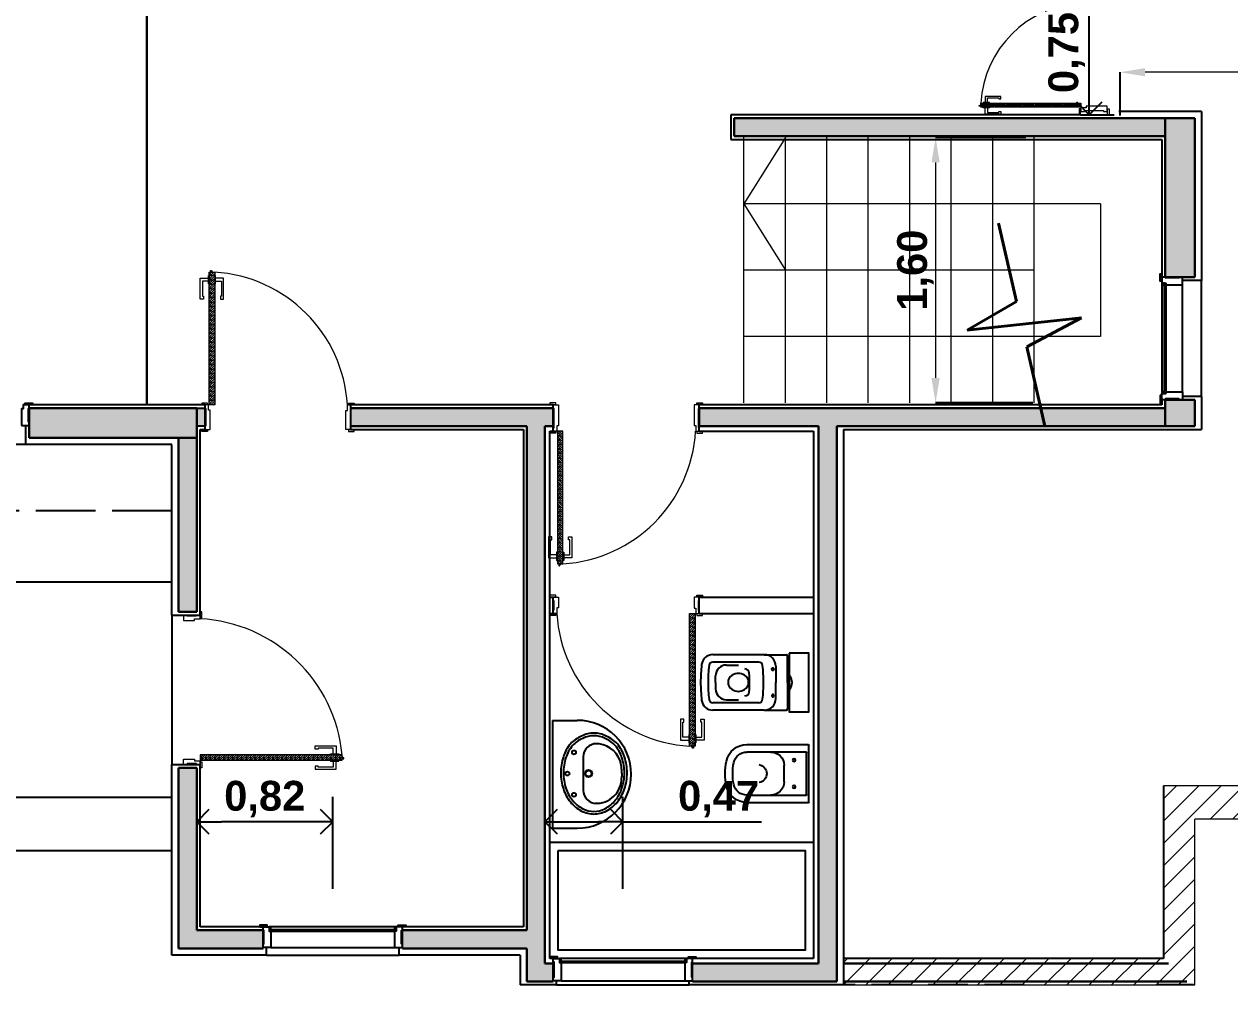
# Model space of a CAD drawing. Header units: millimetres. Extents: x 1601 to 3571, y 1479 to 1743.
# Drawn here: x 1611.87 to 1619.14, y 1487.09 to 1492.88 of the extents above; entities that cross this region are included whole.
import ezdxf

# ---------------------------------------------------------------- set-up
doc = ezdxf.new("R2010")
doc.units = ezdxf.units.MM
doc.header["$PDMODE"] = 3
doc.linetypes.add('ACAD_ISO02W100', pattern=[15, 12, -3])
for name, color, linetype, lineweight in [('0.3', 30, 'Continuous', 30), ('0.5', 10, 'Continuous', 40), ('01', 50, 'Continuous', 30), ('2-Muro 20', 10, 'Continuous', 30), ('3-Puertas', 7, 'Continuous', 0), ('cotas', 104, 'Continuous', 18)]:
    doc.layers.add(name, color=color, linetype=linetype, lineweight=lineweight)
for name, color, linetype in [('2 - Pisos', 252, 'Continuous'), ('2-Muro 15', 160, 'Continuous'), ('2-Revoques', 7, 'Continuous'), ('2-Sanitarios', 86, 'Continuous'), ('3-Replanteo Carpinterías', 30, 'Continuous'), ('3-Ventanas', 7, 'Continuous')]:
    doc.layers.add(name, color=color, linetype=linetype)
doc.layers.add('gris', color=252, linetype='Continuous', lineweight=18, true_color=0x696969)
doc.layers.add('rojo muros', color=7, linetype='Continuous', lineweight=18, true_color=0xe60a62)
doc.styles.add('SANSSERIFBOLD', font='sasb____.pfb')
doc.styles.get("Standard").update_dxf_attribs({"font": 'arial.ttf'})
doc.dimstyles.new('cota de flecha 1en100', dxfattribs={"dimtxt": 0.18, "dimasz": 0.15, "dimexe": 0.15, "dimexo": 0, "dimgap": 0.025, "dimtad": 1, "dimtxsty": 'SANSSERIFBOLD', "dimblk": 'OPEN90', "dimcen": 0.3, "dimadec": 0, "dimazin": 0, "dimtfac": 1, "dimtmove": 0, "dimatfit": 3, "dimldrblk": 'OPEN90', "dimfxl": 0, "dimarcsym": 0})
doc.dimstyles.new('ISO-25', dxfattribs={"dimtxt": 2.5, "dimasz": 2.5, "dimexe": 1.25, "dimexo": 0.625, "dimtad": 1, "dimtxsty": 'Standard', "dimcen": 2.5, "dimadec": 0, "dimazin": 0, "dimtfac": 1, "dimtmove": 0, "dimatfit": 3, "dimfxl": 0, "dimarcsym": 0})

# ---------------------------------------------------------------- blocks, each defined once
blk = doc.blocks.new('_Open90')
at = {"color": 0, "linetype": 'ByBlock', "lineweight": -2}
for p, q in [((-0.5, 0.5), (0, 0)), ((0, 0), (-1, 0)), ((0, 0), (-0.5, -0.5))]:
    blk.add_line(p, q, dxfattribs=at)
blk = doc.blocks.new('*D235')
at = {"layer": '3-Replanteo Carpinterías', "color": 0, "lineweight": -2}
for p, q in [((1612.9081, 1487.7929), (1612.9081, 1488.2201)), ((1613.7281, 1487.6662), (1613.7281, 1488.2201)), ((1613.5781, 1488.0701), (1613.0581, 1488.0701))]:
    blk.add_line(p, q, dxfattribs=at)
at = {"layer": 'Defpoints', "color": 0}
for p in [(1612.9081, 1488.0701), (1612.9081, 1487.7929), (1613.7281, 1487.6662)]:
    blk.add_point(p, dxfattribs=at)
at = {"layer": '3-Replanteo Carpinterías', "color": 0, "lineweight": -2, "xscale": 0.15, "yscale": 0.15, "zscale": 0.15, "rotation": 180}
blk.add_blockref('_Open90', (1612.9081, 1488.0701), dxfattribs=at)
at = {"layer": '3-Replanteo Carpinterías', "color": 0, "lineweight": -2, "xscale": 0.15, "yscale": 0.15, "zscale": 0.15}
blk.add_blockref('_Open90', (1613.7281, 1488.0701), dxfattribs=at)
at = {"layer": '3-Replanteo Carpinterías', "color": 0, "insert": (1613.3181, 1488.2067), "char_height": 0.18, "attachment_point": 5, "style": 'SANSSERIFBOLD'}
blk.add_mtext('0,82', dxfattribs=at)
blk = doc.blocks.new('*D236')
at = {"layer": '3-Replanteo Carpinterías', "color": 0, "lineweight": -2}
for p, q in [((1615.0081, 1487.7929), (1615.0081, 1488.2201)), ((1615.4781, 1487.6662), (1615.4781, 1488.2201)), ((1615.1581, 1488.0701), (1615.3281, 1488.0701)), ((1615.4781, 1488.0701), (1616.3136, 1488.0701))]:
    blk.add_line(p, q, dxfattribs=at)
at = {"layer": 'Defpoints', "color": 0}
for p in [(1615.0081, 1488.0701), (1615.0081, 1487.7929), (1615.4781, 1487.6662)]:
    blk.add_point(p, dxfattribs=at)
at = {"layer": '3-Replanteo Carpinterías', "color": 0, "lineweight": -2, "xscale": 0.15, "yscale": 0.15, "zscale": 0.15, "rotation": 180}
blk.add_blockref('_Open90', (1615.0081, 1488.0701), dxfattribs=at)
at = {"layer": '3-Replanteo Carpinterías', "color": 0, "lineweight": -2, "xscale": 0.15, "yscale": 0.15, "zscale": 0.15}
blk.add_blockref('_Open90', (1615.4781, 1488.0701), dxfattribs=at)
at = {"layer": '3-Replanteo Carpinterías', "color": 0, "insert": (1616.0555, 1488.2067), "char_height": 0.18, "attachment_point": 5, "style": 'SANSSERIFBOLD'}
blk.add_mtext('0,47', dxfattribs=at)
blk = doc.blocks.new('i')
for p, q in [((1235.1346, 1802.349), (1235.3245, 1802.349)), ((1235.3245, 1802.349), (1235.5065, 1802.349)), ((1235.5095, 1802.346), (1235.5095, 1802.002)), ((1235.1346, 1802.304), (1235.4925, 1802.304)), ((1235.4945, 1802.302), (1235.4945, 1802.046)), ((1235.3595, 1802.224), (1235.3595, 1802.124)), ((1235.4925, 1802.044), (1235.1346, 1802.044)), ((1235.1346, 1801.999), (1235.3245, 1801.999)), ((1235.3245, 1801.999), (1235.5065, 1801.999))]:
    blk.add_line(p, q)
for centre in [(1235.4195, 1802.254), (1235.4195, 1802.094)]:
    blk.add_circle(centre, 0.0085)
for centre, radius, start, end in [((1235.1346, 1802.224), 0.125, 90, 168.55585), ((1235.5065, 1802.346), 0.003, 0, 90), ((1235.3815, 1802.174), 0.377, 168.55585, 191.44415), ((1235.3815, 1802.174), 0.332, 168.55585, 191.44415), ((1235.1346, 1802.224), 0.08, 90, 168.55585), ((1235.2795, 1802.224), 0.08, 0, 90), ((1235.4925, 1802.302), 0.002, 0, 90), ((1235.1995, 1802.1536), 0.075, 82.39422, 82.744), ((1235.1978, 1802.1714), 0.0578, 2.61926, 78.39406), ((1235.1978, 1802.1767), 0.0578, 281.60594, 357.38074), ((1235.1346, 1802.124), 0.125, 191.44415, 270), ((1235.1346, 1802.124), 0.08, 191.44415, 270), ((1235.1995, 1802.1944), 0.075, 277.256, 277.60578), ((1235.2795, 1802.124), 0.08, 270, 0), ((1235.4925, 1802.046), 0.002, 270, 0), ((1235.5065, 1802.002), 0.003, 270, 0)]:
    blk.add_arc(centre, radius, start, end)
blk = doc.blocks.new('*D277')
at = {"layer": 'cotas', "color": 0, "linetype": 'Continuous', "lineweight": -2}
for p, q in [((1618.477, 1492.3305), (1618.477, 1492.5921)), ((1622.677, 1492.3359), (1622.677, 1492.5921))]:
    blk.add_line(p, q, dxfattribs=at)
at = {"layer": 'cotas', "color": 0, "linetype": 'Continuous', "lineweight": 9}
blk.add_line((1622.527, 1492.5921), (1618.627, 1492.5921), dxfattribs=at)
at = {"layer": 'cotas', "color": 0, "linetype": 'Continuous'}
for points in [[(1618.627, 1492.6171), (1618.627, 1492.5671), (1618.477, 1492.5921)], [(1622.527, 1492.6171), (1622.527, 1492.5671), (1622.677, 1492.5921)]]:
    blk.add_solid(points, dxfattribs=at)
at = {"layer": 'Defpoints', "color": 0, "linetype": 'Continuous'}
for p in [(1618.477, 1492.5921), (1618.477, 1492.3305), (1622.677, 1492.3359)]:
    blk.add_point(p, dxfattribs=at)
at = {"layer": 'cotas', "linetype": 'Continuous', "insert": (1621.4624, 1492.7137), "char_height": 0.18, "attachment_point": 5, "style": 'SANSSERIFBOLD'}
blk.add_mtext('4,20', dxfattribs=at)
blk = doc.blocks.new('*D279')
at = {"layer": '3-Replanteo Carpinterías', "color": 0, "lineweight": -2}
for p, q in [((1618.2586, 1493.0859), (1618.4408, 1493.0859)), ((1618.2908, 1492.486), (1618.2908, 1492.9359)), ((1618.2385, 1492.336), (1618.4408, 1492.336))]:
    blk.add_line(p, q, dxfattribs=at)
at = {"layer": 'Defpoints', "color": 0}
for p in [(1618.2586, 1493.0859), (1618.2908, 1493.0859), (1618.2385, 1492.336)]:
    blk.add_point(p, dxfattribs=at)
at = {"layer": '3-Replanteo Carpinterías', "color": 0, "lineweight": -2, "xscale": 0.15, "yscale": 0.15, "zscale": 0.15}
for p, rotation in [((1618.2908, 1493.0859), 90), ((1618.2908, 1492.336), 270)]:
    blk.add_blockref('_Open90', p, dxfattribs=dict(at, rotation=rotation))
at = {"layer": '3-Replanteo Carpinterías', "color": 0, "insert": (1618.1542, 1492.7109), "char_height": 0.18, "attachment_point": 5, "rotation": 90, "style": 'SANSSERIFBOLD'}
blk.add_mtext('0,75', dxfattribs=at)
blk = doc.blocks.new('*D280')
at = {"layer": 'cotas', "color": 0, "linetype": 'Continuous', "lineweight": -2}
for p, q in [((1617.9083, 1492.1977), (1617.3638, 1492.1977)), ((1617.9506, 1490.5977), (1617.3638, 1490.5977))]:
    blk.add_line(p, q, dxfattribs=at)
at = {"layer": 'cotas', "color": 0, "linetype": 'Continuous', "lineweight": 9}
blk.add_line((1617.3638, 1492.0477), (1617.3638, 1490.7477), dxfattribs=at)
at = {"layer": 'cotas', "color": 0, "linetype": 'Continuous'}
for points in [[(1617.3388, 1492.0477), (1617.3888, 1492.0477), (1617.3638, 1492.1977)], [(1617.3388, 1490.7477), (1617.3888, 1490.7477), (1617.3638, 1490.5977)]]:
    blk.add_solid(points, dxfattribs=at)
at = {"layer": 'Defpoints', "color": 0, "linetype": 'Continuous'}
for p in [(1617.9083, 1492.1977), (1617.3638, 1490.5977), (1617.9506, 1490.5977)]:
    blk.add_point(p, dxfattribs=at)
at = {"layer": 'cotas', "linetype": 'Continuous', "insert": (1617.2422, 1491.3977), "char_height": 0.18, "attachment_point": 5, "rotation": 90, "style": 'SANSSERIFBOLD'}
blk.add_mtext('1,60', dxfattribs=at)

msp = doc.modelspace()

# ---------------------------------------------------------------- hatches: boundary and pattern name
at = {"layer": '2-Muro 20'}
h = msp.add_hatch(dxfattribs=at)
h.set_pattern_fill('DOTS', color=256, scale=0.0125, style=0)
h.set_pattern_definition([(0, (85.372864, 0), (0.009921875, 0.01984375), [0, -0.01984375])])
h.paths.add_polyline_path([(1616.1581, 1495.3559), (1616.1581, 1495.5359), (1615.5481, 1495.5359), (1615.5481, 1495.3559)])
h.paths.add_polyline_path([(1618.4281, 1495.5359), (1618.1981, 1495.5359), (1618.1981, 1495.3559), (1618.2481, 1495.3559), (1618.2481, 1495.3059), (1618.4281, 1495.3059)])
h.paths.add_polyline_path([(1618.9281, 1492.3159), (1618.7481, 1492.3159), (1618.7481, 1491.3559), (1618.9281, 1491.3559)])
h.paths.add_polyline_path([(1618.9281, 1490.4559), (1618.9281, 1490.6159), (1618.7481, 1490.6159), (1618.7481, 1490.4559)])
h.paths.add_polyline_path([(1608.5281, 1492.0559), (1608.7081, 1492.0559), (1608.7081, 1494.4659), (1608.5281, 1494.4659)])
h.paths.add_polyline_path([(1609.4581, 1495.3559), (1609.4581, 1495.5359), (1608.5281, 1495.5359), (1608.5281, 1495.3059), (1608.7081, 1495.3059), (1608.7081, 1495.3559)])
h.paths.add_polyline_path([(1611.8981, 1495.5359), (1611.8981, 1495.3559), (1613.1081, 1495.3559), (1613.1081, 1495.5359)])
h.paths.add_polyline_path([(1611.8981, 1490.5659), (1611.8981, 1490.3859), (1612.9081, 1490.3859), (1612.9081, 1490.5659)])
h.paths.add_polyline_path([(1609.4581, 1490.3859), (1609.4581, 1490.5659), (1608.7081, 1490.5659), (1608.7081, 1491.2159), (1608.5281, 1491.2159), (1608.5281, 1490.3859)])
h.paths.add_polyline_path([(1618.2481, 1493.0859), (1618.4281, 1493.0859), (1618.4281, 1494.7159), (1618.2481, 1494.7159)])
h = msp.add_hatch(dxfattribs=at)
h.set_pattern_fill('DOTS', color=256, scale=0.0125, style=0)
h.paths.add_polyline_path([(1618.7481, 1492.3159), (1618.4281, 1492.3159), (1618.2481, 1492.3159), (1616.1481, 1492.3159), (1616.1481, 1492.2059), (1618.7481, 1492.2059)])
h.paths.add_polyline_path([(1618.7481, 1490.5659), (1615.9381, 1490.5659), (1615.9381, 1490.4559), (1616.6581, 1490.4559), (1616.6581, 1487.2159), (1615.8981, 1487.2159), (1615.8981, 1487.1059), (1616.7681, 1487.1059), (1616.7681, 1490.4559), (1618.7481, 1490.4559)])
h.paths.add_polyline_path([(1615.0581, 1490.5659), (1613.8381, 1490.5659), (1613.8381, 1490.4559), (1614.8981, 1490.4559), (1614.8981, 1487.4159), (1614.1481, 1487.4159), (1614.1481, 1487.3059), (1614.8981, 1487.3059), (1614.8981, 1487.1059), (1615.0581, 1487.1059), (1615.0581, 1487.2159), (1615.0081, 1487.2159), (1615.0081, 1490.4559), (1615.0581, 1490.4559)])
h.paths.add_polyline_path([(1612.9081, 1490.3859), (1612.7981, 1490.3859), (1612.7981, 1489.3359), (1612.9081, 1489.3359)])
h.paths.add_polyline_path([(1612.9581, 1490.5659), (1612.9081, 1490.5659), (1612.9081, 1490.4559), (1612.9581, 1490.4559)])
h.paths.add_polyline_path([(1612.9081, 1488.3959), (1612.7981, 1488.3959), (1612.7981, 1487.3059), (1613.3081, 1487.3059), (1613.3081, 1487.4159), (1612.9081, 1487.4159)])
at = {"layer": '3-Puertas'}
h = msp.add_hatch(dxfattribs=at)
h.set_pattern_fill('CORK', color=252, scale=0.002265, angle=855, style=0)
h.set_pattern_definition([(135, (1705.647214, 1400.587612), (-0.00508413983, -0.00508413983), []), (270, (1705.647214, 1400.592696), (0.020336568, -8e-18), [0.010168284, -0.010168284]), (270, (1705.645943, 1400.593967), (0.020336568, -8e-18), [0.010168284, -0.010168284]), (270, (1705.644672, 1400.595239), (0.020336568, -8e-18), [0.010168284, -0.010168284])])
h.paths.add_polyline_path([(1617.6356, 1492.4059), (1618.2395, 1492.4059), (1618.2395, 1492.3808), (1617.6356, 1492.3808)])
h = msp.add_hatch(dxfattribs=at)
h.set_pattern_fill('CORK', color=252, scale=0.003, angle=765, style=0)
h.set_pattern_definition([(45, (1491.380341, 1374.792643), (-0.0067351921, 0.0067351921), []), (180, (1491.387076, 1374.792643), (-1e-17, -0.02694078), [0.01347039, -0.01347039]), (180, (1491.38876, 1374.794326), (-1e-17, -0.02694078), [0.01347039, -0.01347039]), (180, (1491.390444, 1374.79601), (-1e-17, -0.02694078), [0.01347039, -0.01347039])])
h.paths.add_polyline_path([(1613.0162, 1491.3856), (1613.0162, 1490.5856), (1612.983, 1490.5856), (1612.983, 1491.3856)])
h = msp.add_hatch(dxfattribs=at)
h.set_pattern_fill('CORK', color=252, scale=0.003, angle=765, style=0)
h.set_pattern_definition([(315, (1493.480341, 1606.219166), (-0.0067351921, -0.0067351921), []), (180, (1493.487076, 1606.219166), (-1e-17, 0.02694078), [0.01347039, -0.01347039]), (180, (1493.48876, 1606.217482), (-1e-17, 0.02694078), [0.01347039, -0.01347039]), (180, (1493.490444, 1606.215798), (-1e-17, 0.02694078), [0.01347039, -0.01347039])])
h.paths.add_polyline_path([(1615.1162, 1489.6262), (1615.1162, 1490.4262), (1615.083, 1490.4262), (1615.083, 1489.6262)])
h = msp.add_hatch(dxfattribs=at)
h.set_pattern_fill('CORK', color=252, scale=0.003, angle=765, style=0)
h.set_pattern_definition([(225, (1737.515899, 1605.119166), (0.0067351921, -0.0067351921), []), (7e-15, (1737.509164, 1605.119166), (1e-17, 0.02694078), [0.01347039, -0.01347039]), (7e-15, (1737.50748, 1605.117482), (1e-17, 0.02694078), [0.01347039, -0.01347039]), (7e-15, (1737.505796, 1605.115798), (1e-17, 0.02694078), [0.01347039, -0.01347039])])
h.paths.add_polyline_path([(1615.88, 1488.5262), (1615.88, 1489.3262), (1615.9133, 1489.3262), (1615.9133, 1488.5262)])
h = msp.add_hatch(dxfattribs=at)
h.set_pattern_fill('CORK', color=252, scale=0.003, angle=675, style=0)
h.set_pattern_definition([(45, (1497.034858, 1366.838125), (0.0067351921, -0.0067351921), []), (270, (1497.034858, 1366.84486), (-0.02694078, -1e-17), [0.01347039, -0.01347039]), (270, (1497.036542, 1366.846544), (-0.02694078, -1e-17), [0.01347039, -0.01347039]), (270, (1497.038226, 1366.848228), (-0.02694078, -1e-17), [0.01347039, -0.01347039])])
h.paths.add_polyline_path([(1613.7846, 1488.474), (1612.9279, 1488.474), (1612.9279, 1488.4408), (1613.7846, 1488.4408)])
at = {"layer": 'rojo muros'}
h = msp.add_hatch(dxfattribs=at)
h.set_pattern_fill('LINE', color=256, scale=0.03, angle=45, style=0)
h.set_pattern_definition([(45, (1616.80812, 1487.0859), (-0.067352, 0.067352), [])])
h.paths.add_polyline_path([(1618.927, 1488.0859), (1619.327, 1488.0859), (1619.327, 1488.2859), (1618.7381, 1488.2859), (1618.7381, 1487.2459), (1616.8081, 1487.2459), (1616.8081, 1487.0859), (1618.927, 1487.0859)])

# ---------------------------------------------------------------- linework, layer by layer
at = {"color": 2, "linetype": 'ACAD_ISO02W100', "ltscale": 0.03}
msp.add_line((1612.7581, 1489.9459), (1608.0881, 1489.9459), dxfattribs=at)
at = {"layer": '0.3'}
msp.add_line((1617.9131, 1490.9363), (1617.9131, 1490.9363), dxfattribs=at)
at = {"layer": '0.5'}
for p, q in [((1617.7429, 1491.6817), (1617.8507, 1491.2096)), ((1617.8507, 1491.2096), (1617.5543, 1491.0367)), ((1617.5543, 1491.0367), (1618.2445, 1491.1099)), ((1618.2445, 1491.1099), (1617.9131, 1490.9363)), ((1617.9131, 1490.9363), (1618.0227, 1490.4559))]:
    msp.add_line(p, q, dxfattribs=at)
at = {"layer": '01'}
msp.add_lwpolyline([(1612.6081, 1490.5859), (1612.6084, 1495.3357)], dxfattribs=at)
at = {"layer": '2 - Pisos'}
for p, q in [((1612.7581, 1489.5159), (1611.5581, 1489.5159)), ((1612.7581, 1489.3159), (1612.7581, 1488.4159)), ((1612.7581, 1488.2159), (1611.5581, 1488.2159)), ((1608.7281, 1487.8959), (1612.7581, 1487.8959))]:
    msp.add_line(p, q, dxfattribs=at)
at = {"layer": '2-Muro 15'}
for p, q in [((1612.9081, 1490.5659), (1612.9581, 1490.5659)), ((1612.9581, 1490.5659), (1612.9581, 1490.4559)), ((1613.8381, 1490.4559), (1613.8381, 1490.5659)), ((1615.0581, 1490.4559), (1615.0581, 1490.5659)), ((1612.9581, 1490.4559), (1612.9081, 1490.4559)), ((1613.3081, 1487.3059), (1613.3081, 1487.4159)), ((1613.3081, 1487.3159), (1613.3081, 1487.4159)), ((1614.1481, 1487.3059), (1614.1481, 1487.4159)), ((1614.1481, 1487.3159), (1614.1481, 1487.4159)), ((1615.0581, 1487.1059), (1615.0581, 1487.2159)), ((1615.8981, 1487.1059), (1615.8981, 1487.2159))]:
    msp.add_line(p, q, dxfattribs=at)
at = {"layer": '2-Muro 15', "linetype": 'ACAD_ISO02W100', "ltscale": 0.02}
msp.add_line((1618.8781, 1487.1059), (1618.7181, 1487.1059), dxfattribs=at)
at = {"layer": '2-Muro 20'}
for p, q in [((1618.2481, 1492.3159), (1616.1481, 1492.3159)), ((1616.1481, 1492.3159), (1616.1481, 1492.2059)), ((1618.4281, 1492.3159), (1618.2481, 1492.3159)), ((1618.7481, 1492.3159), (1618.4281, 1492.3159)), ((1618.7481, 1492.3159), (1618.7481, 1491.3559)), ((1618.9281, 1492.3159), (1618.7481, 1492.3159)), ((1618.9281, 1492.3159), (1618.9281, 1491.3559)), ((1618.7481, 1492.2059), (1616.1481, 1492.2059)), ((1618.7481, 1491.3559), (1618.9281, 1491.3559)), ((1618.7481, 1490.6159), (1618.7481, 1490.4559)), ((1618.7481, 1490.6159), (1618.9281, 1490.6159)), ((1618.9281, 1490.6159), (1618.9281, 1490.4559)), ((1612.9081, 1490.5659), (1611.8981, 1490.5659)), ((1611.8981, 1490.5659), (1611.8981, 1490.3859)), ((1612.9081, 1490.3859), (1612.9081, 1490.5659)), ((1615.0581, 1490.5659), (1613.8381, 1490.5659)), ((1618.7481, 1490.5659), (1615.9381, 1490.5659)), ((1615.9381, 1490.4559), (1615.9381, 1490.5659)), ((1613.8381, 1490.4559), (1614.8981, 1490.4559)), ((1614.8981, 1490.4559), (1614.8981, 1487.4159)), ((1615.0081, 1490.4559), (1615.0581, 1490.4559)), ((1615.0081, 1490.4559), (1615.0081, 1487.2159)), ((1615.9381, 1490.4559), (1616.6581, 1490.4559)), ((1616.6581, 1490.4559), (1616.6581, 1487.2159)), ((1616.7681, 1490.4559), (1618.7481, 1490.4559)), ((1616.7681, 1490.4559), (1616.7681, 1487.1059)), ((1618.7481, 1490.4559), (1618.9281, 1490.4559)), ((1612.9081, 1490.3859), (1611.8981, 1490.3859)), ((1612.7981, 1489.3359), (1612.7981, 1490.3859)), ((1612.9081, 1489.3359), (1612.9081, 1490.3859)), ((1612.7981, 1489.3359), (1612.9081, 1489.3359)), ((1612.7981, 1487.3059), (1612.7981, 1488.3959)), ((1612.7981, 1488.3959), (1612.9081, 1488.3959)), ((1612.9081, 1487.4159), (1612.9081, 1488.3959)), ((1613.3081, 1487.4159), (1612.9081, 1487.4159)), ((1614.8981, 1487.4159), (1614.1481, 1487.4159)), ((1613.3081, 1487.3059), (1612.7981, 1487.3059)), ((1614.8981, 1487.3059), (1614.1481, 1487.3059)), ((1614.8981, 1487.3059), (1614.8981, 1487.1059)), ((1615.0581, 1487.2159), (1615.0081, 1487.2159)), ((1616.6581, 1487.2159), (1615.8981, 1487.2159)), ((1618.7681, 1487.2159), (1616.8081, 1487.2159)), ((1615.0581, 1487.1059), (1614.8981, 1487.1059)), ((1616.7681, 1487.1059), (1615.8981, 1487.1059)), ((1618.8781, 1487.1059), (1616.8081, 1487.1059))]:
    msp.add_line(p, q, dxfattribs=at)
at = {"layer": '2-Revoques'}
for p, q in [((1618.2281, 1492.3359), (1616.1281, 1492.3359)), ((1616.1281, 1492.3359), (1616.1281, 1492.1859)), ((1618.9681, 1492.3559), (1618.4681, 1492.3559)), ((1618.9681, 1492.3559), (1618.9681, 1491.3359)), ((1616.1281, 1492.1859), (1618.7281, 1492.1859)), ((1618.7281, 1492.1859), (1618.7281, 1491.3559)), ((1612.9581, 1490.5859), (1611.8981, 1490.5859)), ((1612.9581, 1490.4359), (1612.9581, 1490.5859)), ((1615.0581, 1490.5859), (1613.8381, 1490.5859)), ((1613.8381, 1490.4359), (1613.8381, 1490.5859)), ((1615.0581, 1490.4259), (1615.0581, 1490.5859)), ((1618.7281, 1490.5859), (1615.9381, 1490.5859)), ((1615.9381, 1490.4259), (1615.9381, 1490.5859)), ((1618.7281, 1490.6159), (1618.7281, 1490.5859)), ((1618.9681, 1490.6359), (1618.9681, 1490.4359)), ((1612.9281, 1489.3159), (1612.9281, 1490.4359)), ((1612.9281, 1490.4359), (1612.9581, 1490.4359)), ((1613.8381, 1490.4359), (1614.8781, 1490.4359)), ((1614.8781, 1490.4359), (1614.8781, 1487.4359)), ((1616.8081, 1490.4359), (1616.8081, 1487.0859)), ((1616.8081, 1490.4359), (1618.9681, 1490.4359)), ((1615.0381, 1490.4259), (1615.0581, 1490.4259)), ((1615.0381, 1487.2459), (1615.0381, 1490.4259)), ((1615.9381, 1490.4259), (1616.6281, 1490.4259)), ((1616.6281, 1490.4259), (1616.6281, 1487.2459)), ((1612.7581, 1490.3459), (1611.8781, 1490.3459)), ((1612.7581, 1489.3159), (1612.7581, 1490.3459)), ((1615.0381, 1489.4259), (1615.0581, 1489.4259)), ((1615.0581, 1489.3259), (1615.0581, 1489.4259)), ((1615.9381, 1489.4259), (1616.6281, 1489.4259)), ((1615.9381, 1489.3259), (1615.9381, 1489.4259)), ((1612.7581, 1489.3159), (1612.9281, 1489.3159)), ((1615.0381, 1489.3259), (1615.0581, 1489.3259)), ((1615.9381, 1489.3259), (1616.6281, 1489.3259)), ((1612.7581, 1487.2659), (1612.7581, 1488.4159)), ((1612.7581, 1488.4159), (1612.9281, 1488.4159)), ((1612.9281, 1487.4359), (1612.9281, 1488.4159)), ((1618.7381, 1488.2859), (1618.7381, 1487.2459)), ((1613.3081, 1487.4359), (1612.9281, 1487.4359)), ((1614.8781, 1487.4359), (1614.1481, 1487.4359)), ((1613.3281, 1487.2659), (1612.7581, 1487.2659)), ((1614.8581, 1487.2659), (1614.1281, 1487.2659)), ((1614.8581, 1487.2659), (1614.8581, 1487.0859)), ((1615.0581, 1487.2459), (1615.0381, 1487.2459)), ((1616.6281, 1487.2459), (1615.8981, 1487.2459)), ((1618.7381, 1487.2459), (1616.8081, 1487.2459)), ((1615.0781, 1487.0859), (1614.8581, 1487.0859)), ((1616.8081, 1487.0859), (1615.8781, 1487.0859))]:
    msp.add_line(p, q, dxfattribs=at)
at = {"layer": '2-Revoques', "linetype": 'ACAD_ISO02W100', "ltscale": 0.02}
for p, q in [((1617.8981, 1487.0859), (1616.8081, 1487.0859)), ((1618.9181, 1487.0859), (1618.6981, 1487.0859))]:
    msp.add_line(p, q, dxfattribs=at)
at = {"layer": '2-Revoques'}
for points in [[(1618.9681, 1491.3359), (1618.8531, 1491.3359), (1618.8531, 1491.3559), (1618.7281, 1491.3559)], [(1611.8781, 1490.3459), (1611.8781, 1490.4609), (1611.8981, 1490.4609), (1611.8981, 1490.5863)], [(1618.9681, 1490.6359), (1618.8531, 1490.6359), (1618.8531, 1490.6159), (1618.7281, 1490.6159)], [(1613.3281, 1487.2659), (1613.3281, 1487.3109), (1613.3081, 1487.3109), (1613.3081, 1487.4359)], [(1614.1281, 1487.2659), (1614.1281, 1487.3109), (1614.1481, 1487.3109), (1614.1481, 1487.4359)], [(1615.0781, 1487.0859), (1615.0781, 1487.1109), (1615.0581, 1487.1109), (1615.0581, 1487.2459)], [(1615.8781, 1487.0859), (1615.8781, 1487.1109), (1615.8981, 1487.1109), (1615.8981, 1487.2459)]]:
    msp.add_lwpolyline(points, dxfattribs=at)
at = {"layer": '2-Sanitarios'}
for p, q in [((1616.3305, 1489.0782), (1616.0201, 1489.0782)), ((1616.3305, 1489.0782), (1616.4629, 1489.0782)), ((1616.4711, 1488.9109), (1616.4711, 1489.07)), ((1616.2982, 1489.0333), (1616.0195, 1489.0333)), ((1616.1022, 1489.0153), (1616.1742, 1489.0153)), ((1616.4007, 1489.008), (1616.4007, 1488.9109)), ((1616.0374, 1488.9109), (1616.0374, 1488.9505)), ((1616.0374, 1488.9109), (1616.0374, 1488.8713)), ((1616.4007, 1488.8138), (1616.4007, 1488.9109)), ((1616.4711, 1488.9109), (1616.4711, 1488.7518)), ((1616.2982, 1488.7885), (1616.0195, 1488.7885)), ((1616.1022, 1488.8065), (1616.1742, 1488.8065)), ((1616.3305, 1488.7436), (1616.0201, 1488.7436)), ((1616.3305, 1488.7436), (1616.4629, 1488.7436)), ((1615.0531, 1488.6819), (1615.0531, 1488.0319)), ((1615.0531, 1488.6819), (1615.2031, 1488.6819)), ((1615.2391, 1488.4609), (1615.2391, 1488.2609)), ((1615.0531, 1488.0319), (1615.2031, 1488.0319)), ((1616.6281, 1487.9459), (1615.0381, 1487.9459))]:
    msp.add_line(p, q, dxfattribs=at)
for points in [[(1616.4803, 1489.0882), (1616.4803, 1488.7336), (1616.6001, 1488.7336), (1616.6001, 1489.0882)], [(1615.0881, 1487.8959), (1616.5781, 1487.8959), (1616.5781, 1487.2959), (1615.0881, 1487.2959)]]:
    msp.add_lwpolyline(points, close=True, dxfattribs=at)
for points in [[(1616.3823, 1488.9832, -0.120573), (1616.3801, 1488.9837, -0.105064), (1616.378, 1488.9854, -0.088664), (1616.3767, 1488.9878, -0.079761), (1616.3763, 1488.9908, -0.079761), (1616.3767, 1488.9938, -0.088664), (1616.378, 1488.9962, -0.105064), (1616.3801, 1488.9979, -0.120573), (1616.3823, 1488.9985, -0.120573)], [(1616.3823, 1488.9985, -0.135765), (1616.3843, 1488.9979, -0.106933), (1616.3861, 1488.9962, -0.081683), (1616.3872, 1488.9939, -0.069843), (1616.3876, 1488.9908, -0.069843), (1616.3872, 1488.9878, -0.081683), (1616.3861, 1488.9854, -0.106933), (1616.3843, 1488.9837, -0.135765), (1616.3823, 1488.9832, -0.135765)], [(1616.3823, 1488.8386, 0.120573), (1616.3801, 1488.8381, 0.105064), (1616.378, 1488.8364, 0.088664), (1616.3767, 1488.834, 0.079761), (1616.3763, 1488.831, 0.079761), (1616.3767, 1488.828, 0.088664), (1616.378, 1488.8256, 0.105064), (1616.3801, 1488.8239, 0.120573), (1616.3823, 1488.8233, 0.120573)], [(1616.3823, 1488.8233, 0.135765), (1616.3843, 1488.8239, 0.106933), (1616.3861, 1488.8256, 0.081683), (1616.3872, 1488.8279, 0.069843), (1616.3876, 1488.831, 0.069843), (1616.3872, 1488.834, 0.081683), (1616.3861, 1488.8364, 0.106933), (1616.3843, 1488.8381, 0.135765), (1616.3823, 1488.8386, 0.135765)], [(1615.4711, 1488.3609, 0.072856), (1615.4607, 1488.4398, 0.088119)], [(1615.4711, 1488.3609, -0.02495), (1615.4701, 1488.3335, -0.088119)]]:
    msp.add_lwpolyline(points, format="xyb", dxfattribs=at)
for points in [[(1615.5031, 1488.3649, 0.080772), (1615.4873, 1488.4621, 0.089305), (1615.4445, 1488.5403, 0.110962), (1615.3774, 1488.5869, 0.119182), (1615.3031, 1488.6049, 0.119182), (1615.2289, 1488.5869, 0.110962), (1615.1617, 1488.5403, 0.089305), (1615.1189, 1488.4621, 0.080772), (1615.1031, 1488.3649, 0.080772), (1615.1189, 1488.2678, 0.089305), (1615.1617, 1488.1895, 0.104793), (1615.2289, 1488.1349, 0.119182), (1615.3031, 1488.1169, 0.119182), (1615.3774, 1488.1349, 0.104793), (1615.4445, 1488.1895, 0.089305), (1615.4873, 1488.2678, 0.080772)], [(1615.4871, 1488.3649, 0.080772), (1615.4721, 1488.457, 0.088756), (1615.4324, 1488.5298, 0.11126), (1615.3707, 1488.5724, 0.120398), (1615.3031, 1488.5889, 0.120398), (1615.2355, 1488.5724, 0.11126), (1615.1738, 1488.5298, 0.088756), (1615.1341, 1488.457, 0.080772), (1615.1191, 1488.3649, 0.080772), (1615.1341, 1488.2728, 0.089305), (1615.1742, 1488.1996, 0.104793), (1615.2362, 1488.1491, 0.119182), (1615.3031, 1488.1329, 0.119182), (1615.3701, 1488.1491, 0.104793), (1615.4321, 1488.1996, 0.089305), (1615.4721, 1488.2728, 0.080772)]]:
    msp.add_lwpolyline(points, format="xyb", close=True, dxfattribs=at)
for centre, radius in [((1615.1831, 1488.4889), 0.012), ((1615.1431, 1488.3609), 0.012), ((1615.2711, 1488.3609), 0.0219), ((1615.2711, 1488.3609), 0.0179), ((1615.1831, 1488.2329), 0.012)]:
    msp.add_circle(centre, radius, dxfattribs=at)
for centre, radius, start, end in [((1616.0201, 1489.0105), 0.0678, 90, 173.56456), ((1616.3305, 1489.008), 0.0702, 0, 90), ((1616.4629, 1489.07), 0.00819, 0, 90), ((1616.9028, 1488.9109), 0.9561, 173.56456, 180), ((1616.901, 1488.9109), 0.9094, 173.57291, 180), ((1616.0201, 1489.0103), 0.023, 90, 173.57291), ((1616.1022, 1488.9505), 0.0648, 90, 180), ((1616.2131, 1488.9654), 0.027, 3.36318, 90), ((1616.2977, 1489.0103), 0.023, 6.42709, 90), ((1615.4168, 1488.9109), 0.9094, 0, 6.42709), ((1616.9028, 1488.9109), 0.9561, 180, 186.43544), ((1616.901, 1488.9109), 0.9094, 180, 186.42709), ((1616.1625, 1488.9109), 0.0504, 121.47191, 180), ((1616.1625, 1488.9109), 0.0504, 180, 238.52809), ((1616.1737, 1488.8959), 0.069, 89.56202, 122.8418), ((1616.1747, 1488.8959), 0.069, 57.1582, 90.43798), ((1616.1859, 1488.9109), 0.0504, 0, 58.52809), ((1616.1859, 1488.9109), 0.0504, 301.47191, 0), ((1615.2851, 1488.9109), 0.9567, 0, 3.36318), ((1615.2851, 1488.9109), 0.9567, 356.63682, 0), ((1615.4168, 1488.9109), 0.9094, 353.57291, 0), ((1616.4702, 1488.9419), 0.0184, 28.88836, 87.29185), ((1616.4238, 1488.9109), 0.0742, 327.50485, 32.49515), ((1616.1022, 1488.8713), 0.0648, 180, 270), ((1616.1737, 1488.9259), 0.069, 237.1582, 270.43798), ((1616.1747, 1488.9259), 0.069, 269.56202, 302.8418), ((1616.2131, 1488.8564), 0.027, 270, 356.63682), ((1616.4702, 1488.8799), 0.0184, 272.70815, 331.11164), ((1616.0201, 1488.8113), 0.0678, 186.43544, 270), ((1616.0201, 1488.8115), 0.023, 186.42709, 270), ((1616.2977, 1488.8115), 0.023, 270, 353.57291), ((1616.3305, 1488.8138), 0.0702, 270, 0), ((1616.4629, 1488.7518), 0.00819, 270, 0), ((1615.2031, 1488.3569), 0.325, 270, 90), ((1615.3191, 1488.4609), 0.08, 90, 180), ((1615.3164, 1488.3868), 0.1538, 20.171, 92.09964), ((1615.3164, 1488.335), 0.1538, 267.90036, 359.45523), ((1615.3191, 1488.2609), 0.08, 180, 270)]:
    msp.add_arc(centre, radius, start, end, dxfattribs=at)
at = {"layer": '3-Puertas', "color": 7}
for points in [[(1617.6356, 1492.3964), (1617.6356, 1492.3876), (1617.6272, 1492.3876), (1617.6272, 1492.3906)], [(1617.6507, 1492.4097), (1617.6507, 1492.4059), (1617.6884, 1492.4059), (1617.6884, 1492.4097)], [(1617.6507, 1492.377), (1617.6507, 1492.3808), (1617.6884, 1492.3808), (1617.6884, 1492.377)], [(1613.0036, 1491.3856), (1612.992, 1491.3856), (1612.992, 1491.3968), (1612.9959, 1491.3968)], [(1612.978, 1491.3656), (1612.983, 1491.3656), (1612.983, 1491.3156), (1612.978, 1491.3156)], [(1613.0212, 1491.3656), (1613.0162, 1491.3656), (1613.0162, 1491.3156), (1613.0212, 1491.3156)], [(1615.078, 1489.6462), (1615.083, 1489.6462), (1615.083, 1489.6962), (1615.078, 1489.6962)], [(1615.1212, 1489.6462), (1615.1162, 1489.6462), (1615.1162, 1489.6962), (1615.1212, 1489.6962)], [(1615.1036, 1489.6262), (1615.092, 1489.6262), (1615.092, 1489.615), (1615.0959, 1489.615)], [(1615.875, 1488.5462), (1615.88, 1488.5462), (1615.88, 1488.5962), (1615.875, 1488.5962)], [(1615.9183, 1488.5462), (1615.9133, 1488.5462), (1615.9133, 1488.5962), (1615.9183, 1488.5962)], [(1613.7646, 1488.479), (1613.7646, 1488.474), (1613.7146, 1488.474), (1613.7146, 1488.479)], [(1615.8926, 1488.5262), (1615.9043, 1488.5262), (1615.9043, 1488.515), (1615.9003, 1488.515)], [(1613.7646, 1488.4358), (1613.7646, 1488.4408), (1613.7146, 1488.4408), (1613.7146, 1488.4358)], [(1613.7846, 1488.4614), (1613.7846, 1488.4497), (1613.7958, 1488.4497), (1613.7958, 1488.4537)]]:
    msp.add_lwpolyline(points, close=True, dxfattribs=at)
at = {"layer": '3-Puertas', "color": 2}
for points in [[(1617.6356, 1492.4059), (1618.2395, 1492.4059), (1618.2395, 1492.3808), (1617.6356, 1492.3808)], [(1613.0162, 1491.3856), (1613.0162, 1490.5856), (1612.983, 1490.5856), (1612.983, 1491.3856)], [(1615.1162, 1489.6262), (1615.1162, 1490.4262), (1615.083, 1490.4262), (1615.083, 1489.6262)], [(1615.88, 1488.5262), (1615.88, 1489.3262), (1615.9133, 1489.3262), (1615.9133, 1488.5262)], [(1613.7846, 1488.474), (1612.9279, 1488.474), (1612.9279, 1488.4408), (1613.7846, 1488.4408)]]:
    msp.add_lwpolyline(points, close=True, dxfattribs=at)
at = {"layer": '3-Puertas', "color": 7}
for points in [[(1617.6764, 1492.4097), (1617.6764, 1492.4368), (1617.7442, 1492.4368), (1617.7442, 1492.4318), (1617.7579, 1492.4318), (1617.7579, 1492.4467), (1617.6628, 1492.4467), (1617.6628, 1492.4097)], [(1617.6764, 1492.377), (1617.6764, 1492.3499), (1617.7442, 1492.3499), (1617.7442, 1492.3549), (1617.7579, 1492.3549), (1617.7579, 1492.34), (1617.6628, 1492.34), (1617.6628, 1492.377)], [(1612.978, 1491.3316), (1612.942, 1491.3316), (1612.942, 1491.2417), (1612.9487, 1491.2417), (1612.9487, 1491.2236), (1612.929, 1491.2236), (1612.929, 1491.3496), (1612.978, 1491.3496)], [(1613.0212, 1491.3316), (1613.0572, 1491.3316), (1613.0572, 1491.2417), (1613.0505, 1491.2417), (1613.0505, 1491.2236), (1613.0702, 1491.2236), (1613.0702, 1491.3496), (1613.0212, 1491.3496)], [(1615.078, 1489.6802), (1615.042, 1489.6802), (1615.042, 1489.7701), (1615.0487, 1489.7701), (1615.0487, 1489.7882), (1615.029, 1489.7882), (1615.029, 1489.6622), (1615.078, 1489.6622)], [(1615.1212, 1489.6802), (1615.1572, 1489.6802), (1615.1572, 1489.7701), (1615.1505, 1489.7701), (1615.1505, 1489.7882), (1615.1702, 1489.7882), (1615.1702, 1489.6622), (1615.1212, 1489.6622)], [(1615.875, 1488.5802), (1615.839, 1488.5802), (1615.839, 1488.6701), (1615.8458, 1488.6701), (1615.8458, 1488.6882), (1615.826, 1488.6882), (1615.826, 1488.5622), (1615.875, 1488.5622)], [(1615.9183, 1488.5802), (1615.9543, 1488.5802), (1615.9543, 1488.6701), (1615.9475, 1488.6701), (1615.9475, 1488.6882), (1615.9673, 1488.6882), (1615.9673, 1488.5622), (1615.9183, 1488.5622)], [(1613.7306, 1488.479), (1613.7306, 1488.515), (1613.6407, 1488.515), (1613.6407, 1488.5083), (1613.6226, 1488.5083), (1613.6226, 1488.528), (1613.7486, 1488.528), (1613.7486, 1488.479)], [(1613.7306, 1488.4358), (1613.7306, 1488.3998), (1613.6407, 1488.3998), (1613.6407, 1488.4065), (1613.6226, 1488.4065), (1613.6226, 1488.3868), (1613.7486, 1488.3868), (1613.7486, 1488.4358)]]:
    msp.add_lwpolyline(points, dxfattribs=at)
at = {"layer": '3-Puertas', "color": 2}
for points in [[(1618.2385, 1492.336), (1618.2385, 1492.3709), (1618.2288, 1492.3709), (1618.2288, 1492.336), (1618.2385, 1492.336)], [(1618.2392, 1492.3772), (1618.2392, 1492.3772), (1618.2392, 1492.3772), (1618.2392, 1492.356), (1618.2609, 1492.356), (1618.2609, 1492.3608), (1618.3767, 1492.3608), (1618.3767, 1492.356), (1618.3992, 1492.356), (1618.3992, 1492.356), (1618.3992, 1492.3872), (1618.3992, 1492.3872), (1618.3992, 1492.3872), (1618.3992, 1492.3872), (1618.2727, 1492.3872), (1618.2727, 1492.3872), (1618.2727, 1492.3872), (1618.2727, 1492.3772), (1618.2392, 1492.3772)], [(1618.4003, 1492.336), (1618.4003, 1492.3708), (1618.41, 1492.3708), (1618.41, 1492.336), (1618.4003, 1492.336)], [(1612.9381, 1490.5867), (1612.9731, 1490.5867), (1612.9731, 1490.5963), (1612.9381, 1490.5963), (1612.9381, 1490.5867)], [(1612.9793, 1490.5859), (1612.9793, 1490.5859), (1612.9793, 1490.5859), (1612.9581, 1490.5859), (1612.9581, 1490.5643), (1612.963, 1490.5643), (1612.963, 1490.4584), (1612.9581, 1490.4584), (1612.9581, 1490.4359), (1612.9581, 1490.4359), (1612.9893, 1490.4359), (1612.9893, 1490.4359), (1612.9893, 1490.4359), (1612.9893, 1490.4359), (1612.9893, 1490.5524), (1612.9893, 1490.5524), (1612.9893, 1490.5524), (1612.9793, 1490.5524), (1612.9793, 1490.5859)], [(1613.8169, 1490.5859), (1613.8169, 1490.5859), (1613.8169, 1490.5859), (1613.8381, 1490.5859), (1613.8381, 1490.5634), (1613.8332, 1490.5634), (1613.8332, 1490.4584), (1613.8381, 1490.4584), (1613.8381, 1490.4359), (1613.8381, 1490.4359), (1613.8069, 1490.4359), (1613.8069, 1490.4359), (1613.8069, 1490.4359), (1613.8069, 1490.4359), (1613.8069, 1490.5515), (1613.8069, 1490.5515), (1613.8069, 1490.5515), (1613.8169, 1490.5515), (1613.8169, 1490.5859)], [(1613.8581, 1490.5867), (1613.8231, 1490.5867), (1613.8231, 1490.5963), (1613.8581, 1490.5963), (1613.8581, 1490.5867)], [(1615.0381, 1490.587), (1615.0729, 1490.587), (1615.0729, 1490.5967), (1615.0381, 1490.5967), (1615.0381, 1490.587)], [(1615.0793, 1490.4259), (1615.0793, 1490.4259), (1615.0793, 1490.4259), (1615.0581, 1490.4259), (1615.0581, 1490.4475), (1615.063, 1490.4475), (1615.063, 1490.5634), (1615.0581, 1490.5634), (1615.0581, 1490.5859), (1615.0581, 1490.5859), (1615.0893, 1490.5859), (1615.0893, 1490.5859), (1615.0893, 1490.5859), (1615.0893, 1490.5859), (1615.0893, 1490.4594), (1615.0893, 1490.4594), (1615.0893, 1490.4594), (1615.0793, 1490.4594), (1615.0793, 1490.4259)], [(1615.9169, 1490.4259), (1615.9169, 1490.4259), (1615.9169, 1490.4259), (1615.9381, 1490.4259), (1615.9381, 1490.4484), (1615.9332, 1490.4484), (1615.9332, 1490.5634), (1615.9381, 1490.5634), (1615.9381, 1490.5859), (1615.9381, 1490.5859), (1615.9069, 1490.5859), (1615.9069, 1490.5859), (1615.9069, 1490.5859), (1615.9069, 1490.5859), (1615.9069, 1490.4603), (1615.9069, 1490.4603), (1615.9069, 1490.4603), (1615.9169, 1490.4603), (1615.9169, 1490.4259)], [(1615.9581, 1490.587), (1615.9231, 1490.587), (1615.9231, 1490.5967), (1615.9581, 1490.5967), (1615.9581, 1490.587)], [(1612.9381, 1490.4348), (1612.9729, 1490.4348), (1612.9729, 1490.4251), (1612.9381, 1490.4251), (1612.9381, 1490.4348)], [(1613.8581, 1490.4348), (1613.8231, 1490.4348), (1613.8231, 1490.4251), (1613.8581, 1490.4251), (1613.8581, 1490.4348)], [(1615.0381, 1490.4251), (1615.0731, 1490.4251), (1615.0731, 1490.4155), (1615.0381, 1490.4155), (1615.0381, 1490.4251)], [(1615.9581, 1490.4251), (1615.9231, 1490.4251), (1615.9231, 1490.4155), (1615.9581, 1490.4155), (1615.9581, 1490.4251)], [(1615.0381, 1489.427), (1615.0731, 1489.427), (1615.0731, 1489.4367), (1615.0381, 1489.4367), (1615.0381, 1489.427)], [(1615.0793, 1489.3259), (1615.0793, 1489.3259), (1615.0793, 1489.3259), (1615.0581, 1489.3259), (1615.0581, 1489.3484), (1615.063, 1489.3484), (1615.063, 1489.4034), (1615.0581, 1489.4034), (1615.0581, 1489.4259), (1615.0581, 1489.4259), (1615.0893, 1489.4259), (1615.0893, 1489.4259), (1615.0893, 1489.4259), (1615.0893, 1489.4259), (1615.0893, 1489.3603), (1615.0893, 1489.3603), (1615.0893, 1489.3603), (1615.0793, 1489.3603), (1615.0793, 1489.3259)], [(1615.9169, 1489.3259), (1615.9169, 1489.3259), (1615.9169, 1489.3259), (1615.9381, 1489.3259), (1615.9381, 1489.3475), (1615.9332, 1489.3475), (1615.9332, 1489.4034), (1615.9381, 1489.4034), (1615.9381, 1489.4259), (1615.9381, 1489.4259), (1615.9069, 1489.4259), (1615.9069, 1489.4259), (1615.9069, 1489.4259), (1615.9069, 1489.4259), (1615.9069, 1489.3594), (1615.9069, 1489.3594), (1615.9069, 1489.3594), (1615.9169, 1489.3594), (1615.9169, 1489.3259)], [(1615.9581, 1489.427), (1615.9233, 1489.427), (1615.9233, 1489.4367), (1615.9581, 1489.4367), (1615.9581, 1489.427)], [(1612.9281, 1489.2947), (1612.9281, 1489.2947), (1612.9281, 1489.2947), (1612.9281, 1489.3159), (1612.9056, 1489.3159), (1612.9056, 1489.311), (1612.8506, 1489.311), (1612.8506, 1489.3159), (1612.8281, 1489.3159), (1612.8281, 1489.3159), (1612.8281, 1489.2847), (1612.8281, 1489.2847), (1612.8281, 1489.2847), (1612.8281, 1489.2847), (1612.8938, 1489.2847), (1612.8938, 1489.2847), (1612.8938, 1489.2847), (1612.8938, 1489.2947), (1612.9281, 1489.2947)], [(1612.9289, 1489.3359), (1612.9289, 1489.3009), (1612.9385, 1489.3009), (1612.9385, 1489.3359), (1612.9289, 1489.3359)], [(1615.0381, 1489.3251), (1615.0731, 1489.3251), (1615.0731, 1489.3155), (1615.0381, 1489.3155), (1615.0381, 1489.3251)], [(1615.9581, 1489.3251), (1615.9231, 1489.3251), (1615.9231, 1489.3155), (1615.9581, 1489.3155), (1615.9581, 1489.3251)], [(1612.9281, 1488.4371), (1612.9281, 1488.4371), (1612.9281, 1488.4371), (1612.9281, 1488.4159), (1612.9065, 1488.4159), (1612.9065, 1488.4208), (1612.8506, 1488.4208), (1612.8506, 1488.4159), (1612.8281, 1488.4159), (1612.8281, 1488.4159), (1612.8281, 1488.4471), (1612.8281, 1488.4471), (1612.8281, 1488.4471), (1612.8281, 1488.4471), (1612.8946, 1488.4471), (1612.8946, 1488.4471), (1612.8946, 1488.4471), (1612.8946, 1488.4371), (1612.9281, 1488.4371)], [(1612.9289, 1488.3959), (1612.9289, 1488.4309), (1612.9385, 1488.4309), (1612.9385, 1488.3959), (1612.9289, 1488.3959)]]:
    msp.add_lwpolyline(points, dxfattribs=at)
at = {"layer": '3-Puertas', "color": 251}
for centre, radius, start, end in [((1618.2794, 1492.3666), 0.645, 93.56312, 176.50627), ((1612.9641, 1490.5328), 0.8544, 3.56312, 86.50627), ((1615.0641, 1490.479), 0.8544, 273.49373, 356.43688), ((1612.8817, 1488.3889), 0.907, 5.38255, 87.06357), ((1615.9321, 1489.379), 0.8544, 183.56312, 266.50627)]:
    msp.add_arc(centre, radius, start, end, dxfattribs=at)
at = {"layer": '3-Ventanas'}
for p, q in [((1618.7281, 1491.3087), (1618.7281, 1490.6631)), ((1618.8531, 1490.6631), (1618.8531, 1491.3087)), ((1618.9681, 1490.6359), (1618.9681, 1491.3359)), ((1611.8781, 1490.3459), (1609.4781, 1490.3459)), ((1614.1009, 1487.4359), (1613.3553, 1487.4359)), ((1613.3553, 1487.3109), (1614.1009, 1487.3109)), ((1613.3281, 1487.2659), (1614.1281, 1487.2659)), ((1615.8509, 1487.2459), (1615.1053, 1487.2459)), ((1615.1053, 1487.1109), (1615.8509, 1487.1109)), ((1615.0781, 1487.0859), (1615.8781, 1487.0859))]:
    msp.add_line(p, q, dxfattribs=at)
at = {"layer": '3-Ventanas', "color": 251}
for p, q in [((1618.7447, 1490.6631), (1618.7447, 1491.3087)), ((1613.3553, 1487.4193), (1614.1009, 1487.4193)), ((1615.1053, 1487.2293), (1615.8509, 1487.2293))]:
    msp.add_line(p, q, dxfattribs=at)
at = {"layer": '3-Ventanas', "color": 1}
for p, q in [((1618.7516, 1491.3167), (1618.7466, 1491.3167)), ((1618.7466, 1491.3067), (1618.7466, 1490.6651)), ((1618.7516, 1491.3067), (1618.7516, 1490.6651)), ((1618.7516, 1490.6551), (1618.7466, 1490.6551)), ((1613.3473, 1487.4124), (1613.3473, 1487.4174)), ((1614.0989, 1487.4174), (1613.3573, 1487.4174)), ((1614.0989, 1487.4124), (1613.3573, 1487.4124)), ((1614.1089, 1487.4124), (1614.1089, 1487.4174)), ((1615.0973, 1487.2224), (1615.0973, 1487.2274)), ((1615.8489, 1487.2274), (1615.1073, 1487.2274)), ((1615.8489, 1487.2224), (1615.1073, 1487.2224)), ((1615.8589, 1487.2224), (1615.8589, 1487.2274))]:
    msp.add_line(p, q, dxfattribs=at)
at = {"layer": '3-Ventanas', "color": 252}
for p, q in [((1618.753, 1490.6631), (1618.753, 1491.3087)), ((1613.3553, 1487.411), (1614.1009, 1487.411)), ((1615.1053, 1487.221), (1615.8509, 1487.221))]:
    msp.add_line(p, q, dxfattribs=at)
at = {"layer": '3-Ventanas', "color": 2}
for points in [[(1618.7277, 1491.3759), (1618.7277, 1491.3309), (1618.7181, 1491.3309), (1618.7181, 1491.3759), (1618.7277, 1491.3759)], [(1618.8531, 1491.3087), (1618.8531, 1491.3087), (1618.8531, 1491.3087), (1618.8531, 1491.3559), (1618.8306, 1491.3559), (1618.8306, 1491.351), (1618.7506, 1491.351), (1618.7506, 1491.3559), (1618.7281, 1491.3559), (1618.7281, 1491.3559), (1618.7281, 1491.3187), (1618.7281, 1491.3187), (1618.7281, 1491.3187), (1618.7281, 1491.3187), (1618.753, 1491.3187), (1618.753, 1491.3087), (1618.753, 1491.3087), (1618.753, 1491.3087), (1618.8531, 1491.3087)], [(1618.8531, 1490.6631), (1618.8531, 1490.6631), (1618.8531, 1490.6631), (1618.8531, 1490.6159), (1618.8306, 1490.6159), (1618.8306, 1490.6208), (1618.7506, 1490.6208), (1618.7506, 1490.6159), (1618.7281, 1490.6159), (1618.7281, 1490.6159), (1618.7281, 1490.6531), (1618.7281, 1490.6531), (1618.7281, 1490.6531), (1618.7281, 1490.6531), (1618.753, 1490.6531), (1618.753, 1490.6631), (1618.753, 1490.6631), (1618.753, 1490.6631), (1618.8531, 1490.6631)], [(1611.8509, 1490.4609), (1611.8509, 1490.4609), (1611.8509, 1490.4609), (1611.8981, 1490.4609), (1611.8981, 1490.4834), (1611.8932, 1490.4834), (1611.8932, 1490.5634), (1611.8981, 1490.5634), (1611.8981, 1490.5859), (1611.8981, 1490.5859), (1611.8609, 1490.5859), (1611.8609, 1490.5859), (1611.8609, 1490.5859), (1611.8609, 1490.5859), (1611.8609, 1490.561), (1611.8509, 1490.561), (1611.8509, 1490.561), (1611.8509, 1490.561), (1611.8509, 1490.4609)], [(1611.9181, 1490.5863), (1611.8731, 1490.5863), (1611.8731, 1490.596), (1611.9181, 1490.596), (1611.9181, 1490.5863)], [(1618.7277, 1490.5959), (1618.7277, 1490.6409), (1618.7181, 1490.6409), (1618.7181, 1490.5959), (1618.7277, 1490.5959)], [(1613.2881, 1487.4363), (1613.3331, 1487.4363), (1613.3331, 1487.446), (1613.2881, 1487.446), (1613.2881, 1487.4363)], [(1613.3553, 1487.3109), (1613.3553, 1487.3109), (1613.3553, 1487.3109), (1613.3081, 1487.3109), (1613.3081, 1487.3334), (1613.313, 1487.3334), (1613.313, 1487.4134), (1613.3081, 1487.4134), (1613.3081, 1487.4359), (1613.3081, 1487.4359), (1613.3453, 1487.4359), (1613.3453, 1487.4359), (1613.3453, 1487.4359), (1613.3453, 1487.4359), (1613.3453, 1487.411), (1613.3553, 1487.411), (1613.3553, 1487.411), (1613.3553, 1487.411), (1613.3553, 1487.3109)], [(1614.1009, 1487.3109), (1614.1009, 1487.3109), (1614.1009, 1487.3109), (1614.1481, 1487.3109), (1614.1481, 1487.3334), (1614.1432, 1487.3334), (1614.1432, 1487.4134), (1614.1481, 1487.4134), (1614.1481, 1487.4359), (1614.1481, 1487.4359), (1614.1109, 1487.4359), (1614.1109, 1487.4359), (1614.1109, 1487.4359), (1614.1109, 1487.4359), (1614.1109, 1487.411), (1614.1009, 1487.411), (1614.1009, 1487.411), (1614.1009, 1487.411), (1614.1009, 1487.3109)], [(1614.1681, 1487.4363), (1614.1232, 1487.4363), (1614.1232, 1487.446), (1614.1681, 1487.446), (1614.1681, 1487.4363)], [(1615.0381, 1487.2463), (1615.0831, 1487.2463), (1615.0831, 1487.256), (1615.0381, 1487.256), (1615.0381, 1487.2463)], [(1615.1053, 1487.1109), (1615.1053, 1487.1109), (1615.1053, 1487.1109), (1615.0581, 1487.1109), (1615.0581, 1487.1334), (1615.063, 1487.1334), (1615.063, 1487.2234), (1615.0581, 1487.2234), (1615.0581, 1487.2459), (1615.0581, 1487.2459), (1615.0953, 1487.2459), (1615.0953, 1487.2459), (1615.0953, 1487.2459), (1615.0953, 1487.2459), (1615.0953, 1487.221), (1615.1053, 1487.221), (1615.1053, 1487.221), (1615.1053, 1487.221), (1615.1053, 1487.1109)], [(1615.8509, 1487.1109), (1615.8509, 1487.1109), (1615.8509, 1487.1109), (1615.8981, 1487.1109), (1615.8981, 1487.1334), (1615.8932, 1487.1334), (1615.8932, 1487.2234), (1615.8981, 1487.2234), (1615.8981, 1487.2459), (1615.8981, 1487.2459), (1615.8609, 1487.2459), (1615.8609, 1487.2459), (1615.8609, 1487.2459), (1615.8609, 1487.2459), (1615.8609, 1487.221), (1615.8509, 1487.221), (1615.8509, 1487.221), (1615.8509, 1487.221), (1615.8509, 1487.1109)], [(1615.9181, 1487.2463), (1615.8732, 1487.2463), (1615.8732, 1487.256), (1615.9181, 1487.256), (1615.9181, 1487.2463)]]:
    msp.add_lwpolyline(points, dxfattribs=at)
for points in [[(1618.7281, 1491.3187), (1618.7281, 1491.3087), (1618.7447, 1491.3087), (1618.7447, 1491.3187)], [(1618.7281, 1490.6631), (1618.7281, 1490.6531), (1618.7447, 1490.6531), (1618.7447, 1490.6631)], [(1613.3553, 1487.4359), (1613.3453, 1487.4359), (1613.3453, 1487.4193), (1613.3553, 1487.4193)], [(1614.1109, 1487.4359), (1614.1009, 1487.4359), (1614.1009, 1487.4193), (1614.1109, 1487.4193)], [(1615.1053, 1487.2459), (1615.0953, 1487.2459), (1615.0953, 1487.2293), (1615.1053, 1487.2293)], [(1615.8609, 1487.2459), (1615.8509, 1487.2459), (1615.8509, 1487.2293), (1615.8609, 1487.2293)]]:
    msp.add_lwpolyline(points, close=True, dxfattribs=at)
at = {"layer": '3-Ventanas', "color": 1}
for points in [[(1618.7516, 1491.3067), (1618.7516, 1491.3167), (1618.7466, 1491.3167), (1618.7466, 1491.3067)], [(1618.7516, 1490.6651), (1618.7516, 1490.6551), (1618.7466, 1490.6551), (1618.7466, 1490.6651)], [(1613.3573, 1487.4124), (1613.3473, 1487.4124), (1613.3473, 1487.4174), (1613.3573, 1487.4174)], [(1614.0989, 1487.4124), (1614.1089, 1487.4124), (1614.1089, 1487.4174), (1614.0989, 1487.4174)], [(1615.1073, 1487.2224), (1615.0973, 1487.2224), (1615.0973, 1487.2274), (1615.1073, 1487.2274)], [(1615.8489, 1487.2224), (1615.8589, 1487.2224), (1615.8589, 1487.2274), (1615.8489, 1487.2274)]]:
    msp.add_lwpolyline(points, dxfattribs=at)
at = {"layer": 'gris'}
for p, q in [((1616.2081, 1490.5977), (1616.2081, 1492.1977)), ((1616.4581, 1492.1977), (1616.2081, 1491.7977)), ((1616.4581, 1490.5977), (1616.4581, 1492.1977)), ((1616.7081, 1490.5977), (1616.7081, 1492.1977)), ((1616.9581, 1490.5977), (1616.9581, 1492.1977)), ((1617.2081, 1490.5977), (1617.2081, 1492.1977)), ((1617.4581, 1490.5977), (1617.4581, 1492.1977)), ((1617.7081, 1490.5977), (1617.7081, 1492.1977)), ((1617.9581, 1490.5977), (1617.9581, 1492.1977)), ((1618.3581, 1491.7977), (1616.2081, 1491.7977)), ((1616.2081, 1491.7977), (1616.4581, 1491.3977)), ((1618.3581, 1491.7977), (1618.3581, 1490.9977)), ((1617.9581, 1491.3977), (1616.2081, 1491.3977)), ((1618.3581, 1490.9977), (1616.2081, 1490.9977)), ((1619.327, 1488.2859), (1618.7381, 1488.2859)), ((1619.327, 1488.0859), (1618.927, 1488.0859)), ((1618.927, 1487.0859), (1618.927, 1488.0859)), ((1616.827, 1487.0859), (1618.927, 1487.0859))]:
    msp.add_line(p, q, dxfattribs=at)

# ---------------------------------------------------------------- block references
at = {"layer": '2-Sanitarios', "xscale": -1, "rotation": 180}
msp.add_blockref('i', (381.0906, 3290.5349), dxfattribs=at)

# ---------------------------------------------------------------- dimensions: what is measured, and where the dimension line sits
at = {"layer": '3-Replanteo Carpinterías'}
dim = msp.add_linear_dim(base=(1618.2908, 1493.0859), p1=(1618.2385, 1492.336), p2=(1618.2586, 1493.0859), angle=90, dimstyle='cota de flecha 1en100', dxfattribs=at)
dim.commit()
dim.dimension.update_dxf_attribs({"geometry": '*D279', "text_midpoint": (1618.1542, 1492.7109)})
for base, p1, p2, picture, middle in [((1612.9081, 1488.0701), (1613.7281, 1487.6662), (1612.9081, 1487.7929), '*D235', (1613.3181, 1488.0701)), ((1615.0081, 1488.0701), (1615.4781, 1487.6662), (1615.0081, 1487.7929), '*D236', (1616.0555, 1488.0701))]:
    dim = msp.add_linear_dim(base=base, p1=p1, p2=p2, angle=180, dimstyle='cota de flecha 1en100', dxfattribs=at)
    dim.commit()
    dim.dimension.update_dxf_attribs({"geometry": picture, "text_midpoint": middle, "dimtype": 160})
at = {"layer": 'cotas', "linetype": 'Continuous'}
dim = msp.add_linear_dim(base=(1618.477, 1492.5921), p1=(1622.677, 1492.3359), p2=(1618.477, 1492.3305), dimstyle='ISO-25', override={"dimtxt": 0.18, "dimasz": 0.15, "dimexe": 0, "dimexo": 0, "dimgap": 0.01, "dimzin": 0, "dimtxsty": 'SANSSERIFBOLD', "dimclrt": 256, "dimlwd": 9}, dxfattribs=at)
dim.commit()
dim.dimension.update_dxf_attribs({"geometry": '*D277', "text_midpoint": (1621.4624, 1492.5921), "dimtype": 160})
dim = msp.add_linear_dim(base=(1617.3638, 1490.5977), p1=(1617.9083, 1492.1977), p2=(1617.9506, 1490.5977), angle=90, dimstyle='ISO-25', override={"dimtxt": 0.18, "dimasz": 0.15, "dimexe": 0, "dimexo": 0, "dimgap": 0.01, "dimzin": 0, "dimtxsty": 'SANSSERIFBOLD', "dimclrt": 256, "dimlwd": 9}, dxfattribs=at)
dim.commit()
dim.dimension.update_dxf_attribs({"geometry": '*D280', "text_midpoint": (1617.3638, 1491.3977), "dimtype": 160})

doc.saveas('drawing.dxf')
